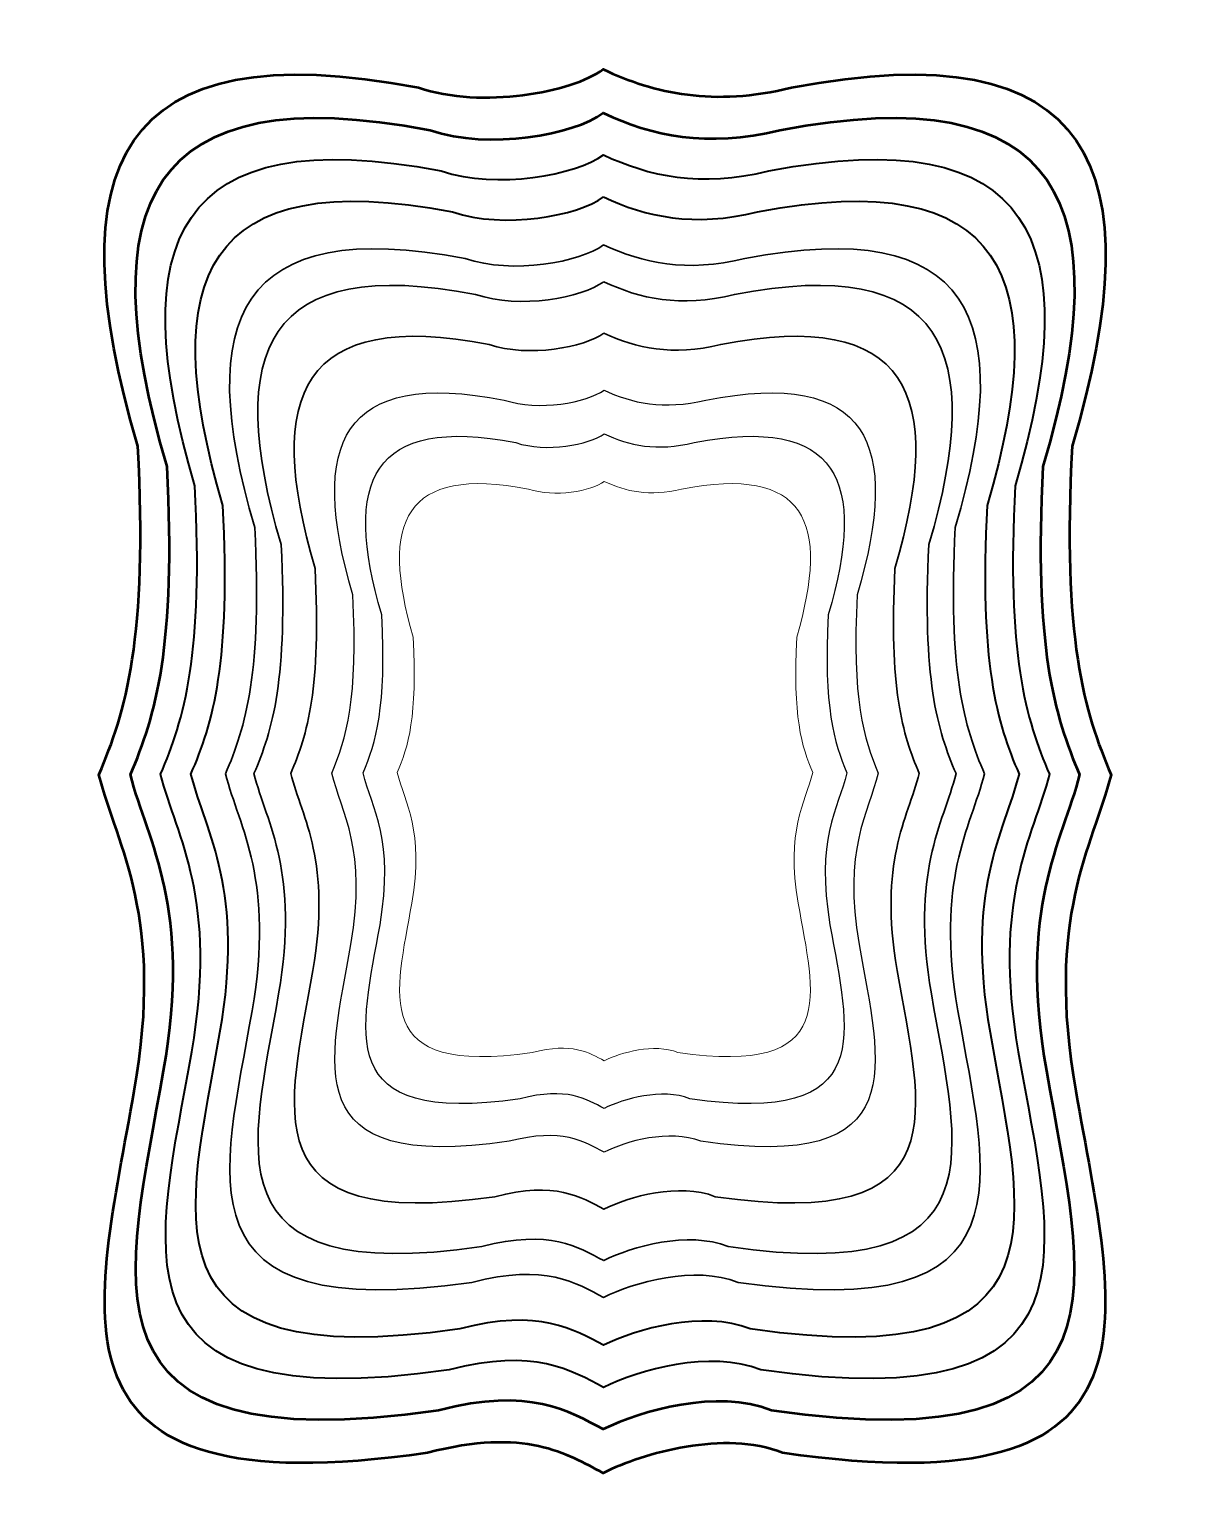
# Model space of a CAD drawing. Header units: centimetres. Extents: x -8.1 to 8.1, y -10.4 to 10.4.
import ezdxf

# ---------------------------------------------------------------- set-up
doc = ezdxf.new("R2010")
doc.units = ezdxf.units.CM
doc.header["$MEASUREMENT"] = 0
doc.layers.add('Layer 1', color=7, linetype='Continuous')

msp = doc.modelspace()

# ---------------------------------------------------------------- linework, layer by layer
at = {"layer": 'Layer 1', "color": 38, "lineweight": 50}
msp.add_open_spline([(-0.02569, 9.87432), (-0.46317, 9.5491), (-1.73228, 9.31458), (-2.62356, 9.61623), (-2.62356, 9.61623), (-6.86912, 10.43198), (-7.73266, 8.49808), (-6.56905, 4.57041), (-6.56905, 4.57041), (-6.42639, 1.87303), (-6.7403, 0.82141), (-7.11922, -0.05043), (-7.11922, -0.05043), (-6.8516, -1.07751), (-6.19158, -2.0448), (-6.62004, -4.49663), (-6.62004, -4.49663), (-7.16374, -7.6273), (-8.09263, -10.40062), (-2.49838, -9.59191), (-2.49838, -9.59191), (-1.12451, -9.23255), (-0.53465, -9.60531), (-0.02569, -9.87472), (-0.02569, -9.87472), (0.54009, -9.59174), (1.68187, -9.26795), (2.498, -9.59191), (2.498, -9.59191), (8.09224, -10.40062), (7.16335, -7.6273), (6.61965, -4.49663), (6.61965, -4.49663), (6.19119, -2.04481), (6.85121, -1.07751), (7.11882, -0.05043), (7.11882, -0.05043), (6.73991, 0.82141), (6.42599, 1.87303), (6.56866, 4.57041), (6.56866, 4.57041), (7.73226, 8.49808), (6.86873, 10.43198), (2.62318, 9.61624), (2.62318, 9.61624), (1.52302, 9.34931), (0.69971, 9.53227), (-0.02569, 9.87433), (-0.02569, 9.87433), (-0.02569, 9.87433), (-0.02569, 9.87432), (-0.02569, 9.87432)], degree=3, knots=[0, 0, 0, 0, 0.07142857, 0.07142857, 0.07142857, 0.07142857, 0.14285714, 0.14285714, 0.14285714, 0.14285714, 0.21428571, 0.21428571, 0.21428571, 0.21428571, 0.28571429, 0.28571429, 0.28571429, 0.28571429, 0.35714286, 0.35714286, 0.35714286, 0.35714286, 0.42857143, 0.42857143, 0.42857143, 0.42857143, 0.5, 0.5, 0.5, 0.5, 0.57142857, 0.57142857, 0.57142857, 0.57142857, 0.64285714, 0.64285714, 0.64285714, 0.64285714, 0.71428571, 0.71428571, 0.71428571, 0.71428571, 0.78571429, 0.78571429, 0.78571429, 0.78571429, 0.85714286, 0.85714286, 0.85714286, 0.85714286, 1, 1, 1, 1], dxfattribs=at)
at = {"layer": 'Layer 1', "color": 36, "lineweight": 50}
msp.add_open_spline([(-0.02411, 9.25921), (-0.43433, 8.95425), (-1.62439, 8.73434), (-2.46015, 9.0172), (-2.46015, 9.0172), (-6.44123, 9.78212), (-7.25097, 7.96869), (-6.15985, 4.28569), (-6.15985, 4.28569), (-6.02607, 1.75634), (-6.32044, 0.77023), (-6.67575, -0.0473), (-6.67575, -0.0473), (-6.4248, -1.0104), (-5.8059, -1.91744), (-6.20767, -4.21653), (-6.20767, -4.21653), (-6.7175, -7.15218), (-7.58852, -9.75274), (-2.34277, -8.99441), (-2.34277, -8.99441), (-1.05448, -8.65744), (-0.50137, -9.00697), (-0.02412, -9.25961), (-0.02412, -9.25961), (0.50641, -8.99425), (1.57707, -8.69064), (2.34237, -8.99441), (2.34237, -8.99441), (7.58813, -9.75274), (6.7171, -7.15218), (6.20727, -4.21653), (6.20727, -4.21653), (5.8055, -1.91744), (6.42441, -1.0104), (6.67535, -0.0473), (6.67535, -0.0473), (6.32004, 0.77023), (6.02568, 1.75634), (6.15946, 4.28569), (6.15946, 4.28569), (7.25057, 7.96869), (6.44084, 9.78213), (2.45975, 9.0172), (2.45975, 9.0172), (1.42812, 8.7669), (0.6561, 8.93846), (-0.02412, 9.25921), (-0.02412, 9.25921), (-0.02412, 9.25921), (-0.02411, 9.25921), (-0.02411, 9.25921)], degree=3, knots=[0, 0, 0, 0, 0.07142857, 0.07142857, 0.07142857, 0.07142857, 0.14285714, 0.14285714, 0.14285714, 0.14285714, 0.21428571, 0.21428571, 0.21428571, 0.21428571, 0.28571429, 0.28571429, 0.28571429, 0.28571429, 0.35714286, 0.35714286, 0.35714286, 0.35714286, 0.42857143, 0.42857143, 0.42857143, 0.42857143, 0.5, 0.5, 0.5, 0.5, 0.57142857, 0.57142857, 0.57142857, 0.57142857, 0.64285714, 0.64285714, 0.64285714, 0.64285714, 0.71428571, 0.71428571, 0.71428571, 0.71428571, 0.78571429, 0.78571429, 0.78571429, 0.78571429, 0.85714286, 0.85714286, 0.85714286, 0.85714286, 1, 1, 1, 1], dxfattribs=at)
at = {"layer": 'Layer 1', "color": 32, "lineweight": 40}
msp.add_open_spline([(-0.02259, 8.67083), (-0.40675, 8.38525), (-1.52118, 8.17931), (-2.30383, 8.4442), (-2.30383, 8.4442), (-6.03194, 9.16052), (-6.79023, 7.46232), (-5.76844, 4.01335), (-5.76844, 4.01335), (-5.64316, 1.64472), (-5.91882, 0.72127), (-6.25156, -0.0443), (-6.25156, -0.0443), (-6.01656, -0.9462), (-5.43698, -1.79561), (-5.81322, -3.9486), (-5.81322, -3.9486), (-6.29065, -6.69771), (-7.10633, -9.13302), (-2.1939, -8.42288), (-2.1939, -8.42288), (-0.98748, -8.10732), (-0.46951, -8.43464), (-0.02258, -8.67123), (-0.02258, -8.67123), (0.47425, -8.42274), (1.47686, -8.13841), (2.19353, -8.42288), (2.19353, -8.42288), (7.10595, -9.13302), (6.29028, -6.69771), (5.81284, -3.9486), (5.81284, -3.9486), (5.4366, -1.7956), (6.01618, -0.9462), (6.25118, -0.0443), (6.25118, -0.0443), (5.91844, 0.72127), (5.64279, 1.64472), (5.76806, 4.01335), (5.76806, 4.01335), (6.78984, 7.46232), (6.03156, 9.16052), (2.30345, 8.4442), (2.30345, 8.4442), (1.33737, 8.20981), (0.61441, 8.37046), (-0.02258, 8.67083), (-0.02258, 8.67083), (-0.02258, 8.67083), (-0.02259, 8.67083), (-0.02259, 8.67083)], degree=3, knots=[0, 0, 0, 0, 0.07142857, 0.07142857, 0.07142857, 0.07142857, 0.14285714, 0.14285714, 0.14285714, 0.14285714, 0.21428571, 0.21428571, 0.21428571, 0.21428571, 0.28571429, 0.28571429, 0.28571429, 0.28571429, 0.35714286, 0.35714286, 0.35714286, 0.35714286, 0.42857143, 0.42857143, 0.42857143, 0.42857143, 0.5, 0.5, 0.5, 0.5, 0.57142857, 0.57142857, 0.57142857, 0.57142857, 0.64285714, 0.64285714, 0.64285714, 0.64285714, 0.71428571, 0.71428571, 0.71428571, 0.71428571, 0.78571429, 0.78571429, 0.78571429, 0.78571429, 0.85714286, 0.85714286, 0.85714286, 0.85714286, 1, 1, 1, 1], dxfattribs=at)
at = {"layer": 'Layer 1', "color": 30, "lineweight": 40}
msp.add_open_spline([(-0.02107, 8.07787), (-0.37895, 7.81182), (-1.41718, 7.61996), (-2.14631, 7.86674), (-2.14631, 7.86674), (-5.61947, 8.53408), (-6.3259, 6.95201), (-5.37399, 3.73889), (-5.37399, 3.73889), (-5.25728, 1.53224), (-5.51409, 0.67194), (-5.82407, -0.04128), (-5.82407, -0.04128), (-5.60514, -0.88151), (-5.0652, -1.67282), (-5.41571, -3.67859), (-5.41571, -3.67859), (-5.86049, -6.2397), (-6.62039, -8.50848), (-2.0439, -7.8469), (-2.0439, -7.8469), (-0.91998, -7.55292), (-0.43743, -7.85786), (-0.02107, -8.07826), (-0.02107, -8.07826), (0.44178, -7.84676), (1.37584, -7.58188), (2.0435, -7.8469), (2.0435, -7.8469), (6.61999, -8.50848), (5.86009, -6.2397), (5.41531, -3.67859), (5.41531, -3.67859), (5.0648, -1.67282), (5.60475, -0.8815), (5.82367, -0.04128), (5.82367, -0.04128), (5.51369, 0.67194), (5.25689, 1.53224), (5.37359, 3.73889), (5.37359, 3.73889), (6.3255, 6.952), (5.61907, 8.53408), (2.1459, 7.86674), (2.1459, 7.86674), (1.24589, 7.64837), (0.57236, 7.79804), (-0.02107, 8.07787)], degree=3, knots=[0, 0, 0, 0, 0.07692308, 0.07692308, 0.07692308, 0.07692308, 0.15384615, 0.15384615, 0.15384615, 0.15384615, 0.23076923, 0.23076923, 0.23076923, 0.23076923, 0.30769231, 0.30769231, 0.30769231, 0.30769231, 0.38461538, 0.38461538, 0.38461538, 0.38461538, 0.46153846, 0.46153846, 0.46153846, 0.46153846, 0.53846154, 0.53846154, 0.53846154, 0.53846154, 0.61538462, 0.61538462, 0.61538462, 0.61538462, 0.69230769, 0.69230769, 0.69230769, 0.69230769, 0.76923077, 0.76923077, 0.76923077, 0.76923077, 0.84615385, 0.84615385, 0.84615385, 0.84615385, 1, 1, 1, 1], dxfattribs=at)
at = {"layer": 'Layer 1', "color": 21, "lineweight": 35}
for points, knots in [([(-0.01932, 7.40429), (-0.34737, 7.16042), (-1.29902, 6.98457), (-1.96735, 7.21076), (-1.96735, 7.21076), (-5.15092, 7.82245), (-5.79844, 6.3723), (-4.9259, 3.42711), (-4.9259, 3.42711), (-4.81892, 1.40446), (-5.05431, 0.61589), (-5.33845, -0.03786), (-5.33845, -0.03786), (-5.13777, -0.80803), (-4.64285, -1.53336), (-4.96414, -3.37188), (-4.96414, -3.37188), (-5.37183, -5.71944), (-6.06836, -7.79903), (-1.87348, -7.19262), (-1.87348, -7.19262), (-0.84328, -6.92315), (-0.40096, -7.20267), (-0.01931, -7.40469), (-0.01931, -7.40469), (0.40494, -7.19249), (1.26111, -6.9497), (1.8731, -7.19262), (1.8731, -7.19262), (6.06799, -7.79904), (5.37146, -5.71944), (4.96375, -3.37188), (4.96375, -3.37188), (4.64247, -1.53336), (5.13739, -0.80803), (5.33806, -0.03786), (5.33806, -0.03786), (5.05393, 0.61589), (4.81854, 1.40445), (4.92551, 3.42711), (4.92551, 3.42711), (5.79804, 6.3723), (5.15053, 7.82246), (1.96697, 7.21076), (1.96697, 7.21076), (1.142, 7.0106), (0.52463, 7.14779), (-0.01931, 7.40429), (-0.01931, 7.40429), (-0.01931, 7.40429), (-0.01932, 7.40429), (-0.01932, 7.40429)], [0, 0, 0, 0, 0.07142857, 0.07142857, 0.07142857, 0.07142857, 0.14285714, 0.14285714, 0.14285714, 0.14285714, 0.21428571, 0.21428571, 0.21428571, 0.21428571, 0.28571429, 0.28571429, 0.28571429, 0.28571429, 0.35714286, 0.35714286, 0.35714286, 0.35714286, 0.42857143, 0.42857143, 0.42857143, 0.42857143, 0.5, 0.5, 0.5, 0.5, 0.57142857, 0.57142857, 0.57142857, 0.57142857, 0.64285714, 0.64285714, 0.64285714, 0.64285714, 0.71428571, 0.71428571, 0.71428571, 0.71428571, 0.78571429, 0.78571429, 0.78571429, 0.78571429, 0.85714286, 0.85714286, 0.85714286, 0.85714286, 1, 1, 1, 1]), ([(-0.01788, 6.88549), (-0.32129, 6.65871), (-1.20149, 6.49517), (-1.81964, 6.70552), (-1.81964, 6.70552), (-4.76417, 7.27435), (-5.36308, 5.92581), (-4.55605, 3.18697), (-4.55605, 3.18697), (-4.4571, 1.30603), (-4.67482, 0.57272), (-4.93763, -0.03523), (-4.93763, -0.03523), (-4.75202, -0.75143), (-4.29426, -1.42595), (-4.59142, -3.13565), (-4.59142, -3.13565), (-4.9685, -5.31872), (-5.61273, -7.25262), (-1.73282, -6.68869), (-1.73282, -6.68869), (-0.77997, -6.4381), (-0.37087, -6.69803), (-0.01788, -6.8859), (-0.01788, -6.8859), (0.37452, -6.68857), (1.1664, -6.46279), (1.73245, -6.68869), (1.73245, -6.68869), (5.61236, -7.25262), (4.96813, -5.31873), (4.59104, -3.13565), (4.59104, -3.13565), (4.29388, -1.42595), (4.75164, -0.75143), (4.93724, -0.03523), (4.93724, -0.03523), (4.67445, 0.57271), (4.45673, 1.30603), (4.55567, 3.18697), (4.55567, 3.18697), (5.36269, 5.92581), (4.76379, 7.27436), (1.81926, 6.70552), (1.81926, 6.70552), (1.05623, 6.51939), (0.48523, 6.64697), (-0.01788, 6.88549)], [0, 0, 0, 0, 0.07692308, 0.07692308, 0.07692308, 0.07692308, 0.15384615, 0.15384615, 0.15384615, 0.15384615, 0.23076923, 0.23076923, 0.23076923, 0.23076923, 0.30769231, 0.30769231, 0.30769231, 0.30769231, 0.38461538, 0.38461538, 0.38461538, 0.38461538, 0.46153846, 0.46153846, 0.46153846, 0.46153846, 0.53846154, 0.53846154, 0.53846154, 0.53846154, 0.61538462, 0.61538462, 0.61538462, 0.61538462, 0.69230769, 0.69230769, 0.69230769, 0.69230769, 0.76923077, 0.76923077, 0.76923077, 0.76923077, 0.84615385, 0.84615385, 0.84615385, 0.84615385, 1, 1, 1, 1])]:
    msp.add_open_spline(points, degree=3, knots=knots, dxfattribs=at)
at = {"layer": 'Layer 1', "color": 31, "lineweight": 30}
msp.add_open_spline([(-0.01603, 6.16339), (-0.28763, 5.96039), (-1.07552, 5.81401), (-1.62884, 6.00229), (-1.62884, 6.00229), (-4.26458, 6.51147), (-4.80067, 5.30434), (-4.07829, 2.85273), (-4.07829, 2.85273), (-3.98972, 1.16905), (-4.18461, 0.51264), (-4.41985, -0.03155), (-4.41985, -0.03155), (-4.25371, -0.67265), (-3.84396, -1.27642), (-4.10995, -2.80683), (-4.10995, -2.80683), (-4.44749, -4.76097), (-5.02416, -6.49205), (-1.55113, -5.98726), (-1.55113, -5.98726), (-0.6982, -5.76295), (-0.33201, -5.99562), (-0.01603, -6.16379), (-0.01603, -6.16379), (0.33521, -5.98715), (1.04406, -5.78505), (1.55074, -5.98726), (1.55074, -5.98726), (5.02377, -6.49205), (4.4471, -4.76096), (4.10955, -2.80683), (4.10955, -2.80683), (3.84356, -1.27642), (4.25331, -0.67265), (4.41945, -0.03155), (4.41945, -0.03155), (4.18422, 0.51264), (3.98932, 1.16905), (4.07789, 2.85273), (4.07789, 2.85273), (4.80028, 5.30435), (4.26419, 6.51147), (1.62845, 6.00229), (1.62845, 6.00229), (0.94544, 5.83568), (0.43431, 5.94988), (-0.01603, 6.16339)], degree=3, knots=[0, 0, 0, 0, 0.07692308, 0.07692308, 0.07692308, 0.07692308, 0.15384615, 0.15384615, 0.15384615, 0.15384615, 0.23076923, 0.23076923, 0.23076923, 0.23076923, 0.30769231, 0.30769231, 0.30769231, 0.30769231, 0.38461538, 0.38461538, 0.38461538, 0.38461538, 0.46153846, 0.46153846, 0.46153846, 0.46153846, 0.53846154, 0.53846154, 0.53846154, 0.53846154, 0.61538462, 0.61538462, 0.61538462, 0.61538462, 0.69230769, 0.69230769, 0.69230769, 0.69230769, 0.76923077, 0.76923077, 0.76923077, 0.76923077, 0.84615385, 0.84615385, 0.84615385, 0.84615385, 1, 1, 1, 1], dxfattribs=at)
at = {"layer": 'Layer 1', "color": 254, "lineweight": 25}
msp.add_open_spline([(-0.01396, 5.36106), (-0.2502, 5.18448), (-0.93553, 5.05716), (-1.41683, 5.22093), (-1.41683, 5.22093), (-3.70946, 5.66383), (-4.17578, 4.61384), (-3.54742, 2.48136), (-3.54742, 2.48136), (-3.47038, 1.01685), (-3.63991, 0.44588), (-3.84452, -0.02747), (-3.84452, -0.02747), (-3.70001, -0.58511), (-3.34359, -1.11029), (-3.57496, -2.44148), (-3.57496, -2.44148), (-3.86855, -4.14124), (-4.37016, -5.64698), (-1.34923, -5.20791), (-1.34923, -5.20791), (-0.60733, -5.0128), (-0.28881, -5.21518), (-0.01396, -5.36146), (-0.01396, -5.36146), (0.29156, -5.20782), (0.90813, -5.03202), (1.34885, -5.20791), (1.34885, -5.20791), (4.36978, -5.64699), (3.86818, -4.14125), (3.57458, -2.44148), (3.57458, -2.44148), (3.34321, -1.11029), (3.69962, -0.58511), (3.84412, -0.02747), (3.84412, -0.02747), (3.63951, 0.44588), (3.47, 1.01685), (3.54703, 2.48136), (3.54703, 2.48136), (4.17539, 4.61384), (3.70907, 5.66383), (1.41644, 5.22093), (1.41644, 5.22093), (0.82234, 5.076), (0.37775, 5.17534), (-0.01397, 5.36106), (-0.01397, 5.36106), (-0.01397, 5.36106), (-0.01396, 5.36106), (-0.01396, 5.36106)], degree=3, knots=[0, 0, 0, 0, 0.07142857, 0.07142857, 0.07142857, 0.07142857, 0.14285714, 0.14285714, 0.14285714, 0.14285714, 0.21428571, 0.21428571, 0.21428571, 0.21428571, 0.28571429, 0.28571429, 0.28571429, 0.28571429, 0.35714286, 0.35714286, 0.35714286, 0.35714286, 0.42857143, 0.42857143, 0.42857143, 0.42857143, 0.5, 0.5, 0.5, 0.5, 0.57142857, 0.57142857, 0.57142857, 0.57142857, 0.64285714, 0.64285714, 0.64285714, 0.64285714, 0.71428571, 0.71428571, 0.71428571, 0.71428571, 0.78571429, 0.78571429, 0.78571429, 0.78571429, 0.85714286, 0.85714286, 0.85714286, 0.85714286, 1, 1, 1, 1], dxfattribs=at)
at = {"layer": 'Layer 1', "color": 13, "lineweight": 25}
msp.add_open_spline([(-0.01238, 4.74566), (-0.2215, 4.58935), (-0.82817, 4.47664), (-1.25422, 4.62162), (-1.25422, 4.62162), (-3.28369, 5.01368), (-3.69648, 4.08421), (-3.14025, 2.19651), (-3.14025, 2.19651), (-3.07205, 0.9001), (-3.22212, 0.39468), (-3.40325, -0.02434), (-3.40325, -0.02434), (-3.27532, -0.51797), (-2.95982, -0.98287), (-3.16463, -2.16126), (-3.16463, -2.16126), (-3.42452, -3.66591), (-3.86856, -4.99882), (-1.19439, -4.61014), (-1.19439, -4.61014), (-0.53764, -4.43743), (-0.25569, -4.61658), (-0.01239, -4.74607), (-0.01239, -4.74607), (0.25806, -4.61006), (0.80386, -4.45445), (1.19399, -4.61014), (1.19399, -4.61014), (3.86817, -4.99882), (3.42414, -3.66591), (3.16425, -2.16126), (3.16425, -2.16126), (2.95943, -0.98287), (3.27493, -0.51797), (3.40284, -0.02434), (3.40284, -0.02434), (3.22172, 0.39468), (3.07166, 0.9001), (3.13985, 2.19651), (3.13985, 2.19651), (3.69608, 4.08421), (3.2833, 5.01368), (1.25382, 4.62162), (1.25382, 4.62162), (0.72791, 4.49333), (0.33436, 4.58126), (-0.01239, 4.74566), (-0.01239, 4.74566), (-0.01239, 4.74566), (-0.01238, 4.74566), (-0.01238, 4.74566)], degree=3, knots=[0, 0, 0, 0, 0.07142857, 0.07142857, 0.07142857, 0.07142857, 0.14285714, 0.14285714, 0.14285714, 0.14285714, 0.21428571, 0.21428571, 0.21428571, 0.21428571, 0.28571429, 0.28571429, 0.28571429, 0.28571429, 0.35714286, 0.35714286, 0.35714286, 0.35714286, 0.42857143, 0.42857143, 0.42857143, 0.42857143, 0.5, 0.5, 0.5, 0.5, 0.57142857, 0.57142857, 0.57142857, 0.57142857, 0.64285714, 0.64285714, 0.64285714, 0.64285714, 0.71428571, 0.71428571, 0.71428571, 0.71428571, 0.78571429, 0.78571429, 0.78571429, 0.78571429, 0.85714286, 0.85714286, 0.85714286, 0.85714286, 1, 1, 1, 1], dxfattribs=at)
at = {"layer": 'Layer 1', "color": 17, "lineweight": 20}
msp.add_open_spline([(-0.01066, 4.07497), (-0.19023, 3.94075), (-0.71117, 3.84397), (-1.077, 3.96846), (-1.077, 3.96846), (-2.81966, 4.30511), (-3.17411, 3.507), (-2.6965, 1.88607), (-2.6965, 1.88607), (-2.63794, 0.77287), (-2.7668, 0.33888), (-2.92233, -0.02092), (-2.92233, -0.02092), (-2.81248, -0.44479), (-2.54157, -0.84399), (-2.71743, -1.85585), (-2.71743, -1.85585), (-2.9406, -3.14786), (-3.32187, -4.2924), (-1.02562, -3.95865), (-1.02562, -3.95865), (-0.46169, -3.81034), (-0.21958, -3.96418), (-0.01066, -4.07537), (-0.01066, -4.07537), (0.22157, -3.95858), (0.69023, -3.82496), (1.02523, -3.95865), (1.02523, -3.95865), (3.32149, -4.2924), (2.94021, -3.14786), (2.71705, -1.85585), (2.71705, -1.85585), (2.54117, -0.84399), (2.81209, -0.4448), (2.92192, -0.02092), (2.92192, -0.02092), (2.7664, 0.33888), (2.63755, 0.77288), (2.6961, 1.88607), (2.6961, 1.88607), (3.17373, 3.507), (2.81928, 4.30511), (1.07661, 3.96846), (1.07661, 3.96846), (0.62502, 3.8583), (0.28709, 3.93381), (-0.01066, 4.07497)], degree=3, knots=[0, 0, 0, 0, 0.07692308, 0.07692308, 0.07692308, 0.07692308, 0.15384615, 0.15384615, 0.15384615, 0.15384615, 0.23076923, 0.23076923, 0.23076923, 0.23076923, 0.30769231, 0.30769231, 0.30769231, 0.30769231, 0.38461538, 0.38461538, 0.38461538, 0.38461538, 0.46153846, 0.46153846, 0.46153846, 0.46153846, 0.53846154, 0.53846154, 0.53846154, 0.53846154, 0.61538462, 0.61538462, 0.61538462, 0.61538462, 0.69230769, 0.69230769, 0.69230769, 0.69230769, 0.76923077, 0.76923077, 0.76923077, 0.76923077, 0.84615385, 0.84615385, 0.84615385, 0.84615385, 1, 1, 1, 1], dxfattribs=at)

doc.saveas('drawing.dxf')
